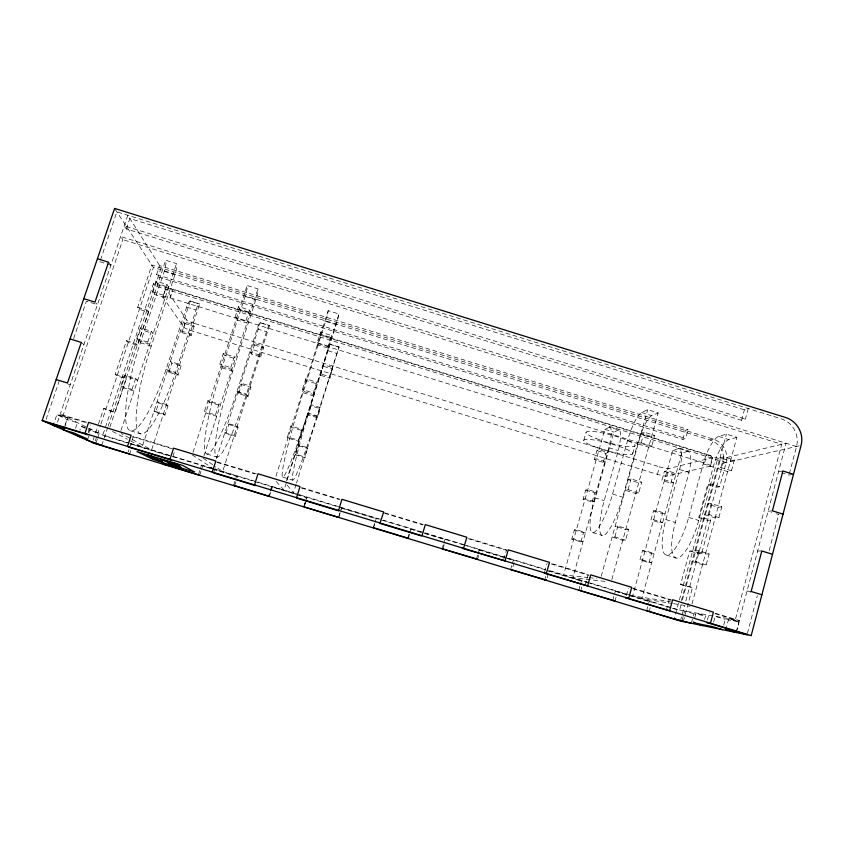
<?xml version="1.0" encoding="UTF-8"?>
<svg xmlns="http://www.w3.org/2000/svg" width="844" height="844" viewBox="0 0 844 844"><rect width="100%" height="100%" fill="white"/><g stroke="black" fill="none" stroke-linecap="round" stroke-linejoin="round"><path stroke-width="0.63" stroke-dasharray="4.22 3.17" d="M317.08 415.828A77.173 4.515 -73 0 1 292.362 479.455A77.173 4.515 -73 0 1 313.704 396.174L336.176 324.676A9.516 0.591 -73.3 0 0 338.929 314.01L328.221 310.687A9.516 0.686 -73.3 0 1 325.531 321.374L302.985 392.882A77.205 5.243 -73 0 0 282.234 476.385A77.205 5.243 -73 0 0 307.722 412.959L317.08 415.828L339.003 347.011L296.518 482.99M338.708 517.435L341.546 507.888L338.697 517.15M736.369 631.491L786.049 443.237L717.294 459.811L674.272 618.863M736.327 632.525L739.144 621.838L728.741 618.684L725.914 629.371M747.394 633.475L757.342 595.59M769.19 550.52L778.653 514.492M789.34 473.811L796.525 446.497A22.461 21.533 58.5 0 0 781.101 418.772L116.873 211.865L100.299 260.479M723.709 625.098L725.228 619.369L739.144 621.849L728.752 618.684M704.603 619.538L705.584 615.877L696.047 612.976L693.43 622.756M707.388 620.066L709.34 612.755M713.665 622.049L715.184 616.32L725.228 619.369M692.006 603.935L736.844 437.35L726.431 434.122L718.719 436.443A26.755 7.849 -71.8 0 0 703.231 463.883L688.672 517.404A38.022 10.624 -72.9 0 1 667.309 555.078A38.022 10.624 -72.9 0 1 665.905 519.577L679.631 469.528A27.947 7.322 -72.3 0 0 678.681 448.523L672.742 450.316L632.662 595.864L670.315 601.645M741.57 420.301L744.376 409.867L748.206 408.528L745.379 419.067L741.57 420.301L126.315 228.956L124.247 225.833L745.379 419.067M706.206 564.815L695.53 561.555L692.006 561.45L702.577 564.678L706.196 564.815L709.129 553.959L698.463 550.699L694.907 550.699L705.468 553.928L709.118 553.959M718.909 517.572L708.285 514.302L704.656 514.671L715.163 517.899L718.898 517.572L721.799 506.822L711.186 503.551L707.525 504.026L718.033 507.255L721.789 506.822M731.484 470.773L720.913 467.513L717.178 468.336L727.634 471.564L731.474 470.773L734.343 460.128L723.793 456.868L720.027 457.786L730.471 461.014L734.333 460.128M691.331 623.252L693.874 613.788L705.584 615.877M710.437 466.004L712.769 457.406M683.302 621.595L692.491 587.54L680.602 584.512L689.685 550.963L692.639 550.963L701.607 553.717L710.659 520.115L701.723 517.372L698.716 517.646L707.673 484.561L710.754 484.002L719.658 486.745L726.178 462.554A18.99 18.336 59.2 0 0 713.212 439.08L151.846 265.048L137.677 307.29L139.387 309.347L148.586 312.185L137.509 345.344L128.267 342.516L126.463 340.733L115.164 374.409L117.084 375.907L126.347 378.745L115.111 412.368L105.806 409.54M678.681 448.523L687.818 451.35A27.936 7.554 -72.3 0 1 688.999 472.418L675.327 522.468A38.012 10.972 -72.9 0 0 677.088 558.074A38.012 10.972 -72.9 0 0 698.748 520.484L713.233 466.975A26.755 8.092 -71.8 0 1 728.931 439.608L736.844 437.35M681.393 600.717L726.431 434.122M681.013 605.043L679.642 610.128L672.088 607.828M682.395 599.968L720.47 459.052L153.471 283.637L102.799 435.061L129.248 443.089M695.53 561.555L698.463 550.699M708.285 514.302L711.186 503.551M720.913 467.513L723.793 456.868M680.422 621.005L684.473 605.992M685.824 600.991L722.981 463.293A18.832 18.188 59.2 0 0 710.131 440.009L153.429 267.464L115.174 209.28M682.089 620.456L684.642 610.993L693.874 613.799M709.973 466.257A8.999 1.414 14.5 0 0 704.55 463.029L706.892 454.388L173.073 289.228A9.157 1.54 19.2 0 0 165.814 288.637L162.955 297.236L183.887 327.261A8.039 1.15 18.6 0 0 192.474 331.122L657.392 474.37A7.891 1.108 15 0 0 666.876 476.1L709.973 466.257L712.294 457.68A8.989 1.477 14.4 0 0 706.892 454.388M666.296 610.244L669.281 599.261L672.626 599.757M649.004 562.631L651.526 553.464L654.184 553.485L645.09 550.71L642.506 550.71L639.984 559.878L649.004 562.631L651.642 562.726L642.548 559.952L639.984 559.878L642.548 559.952M659.966 522.731L662.456 513.648L665.199 513.331L656.147 510.557L653.488 510.894L650.977 519.988L659.966 522.731L662.688 522.499L653.625 519.725L650.977 519.978M670.832 483.169L673.312 474.149L676.128 473.505L667.119 470.73L664.376 471.395L661.886 480.415L670.832 483.169L673.628 482.599L664.608 479.814L661.886 480.415M682.859 439.365L685.317 430.44L688.103 429.459L685.634 438.469L682.859 439.365L158.081 276.864L156.583 274.606L159.6 265.586L688.103 429.459M687.818 451.35L681.73 453.101L641.799 598.628L672.278 603.46M646.62 610.761L649.131 601.593L651.747 602.025M649.226 611.267L650.175 607.807M657.392 474.37L659.481 466.837A7.891 1.161 15 0 0 668.965 468.515L712.294 457.68M626.417 595.495L628.442 588.184M666.876 476.1L668.965 468.515M611.837 579.585L658.162 412.938L647.686 409.678L641.535 412.505A26.829 5.929 -72.1 0 0 627.598 440.515L612.586 494.046A38.128 8.039 -72.9 0 1 593.364 532.511A38.128 8.039 -72.9 0 1 594.735 497.76L608.862 447.689A28.021 5.539 -72.5 0 0 609.568 427.148L618.757 429.997A28.01 5.771 -72.5 0 1 618.272 450.591L604.209 500.661A38.117 8.387 -72.9 0 0 603.207 535.507A38.117 8.387 -72.9 0 0 622.703 497.148L637.653 443.617A26.818 6.193 -72.1 0 1 651.8 415.691L658.162 412.938M625.604 540.192L614.865 536.921L612.132 537.058L622.756 540.297L625.594 540.192L628.622 529.336L617.892 526.055L615.128 526.308M638.729 492.938L628.041 489.657L625.193 490.258L635.764 493.508L638.718 492.938L641.714 482.177L631.048 478.896L628.168 479.614L638.729 482.852L641.704 482.177M651.726 446.128L641.102 442.847L638.138 443.912L648.656 447.162L651.716 446.128L654.68 435.472L644.067 432.191L641.081 433.362L651.589 436.612L654.68 435.472M612.744 600.495L615.287 591.327L617.618 591.676M615.065 600.917L616.025 597.446M632.736 453.755L634.994 445.664M601.171 576.336L647.686 409.678M614.865 536.921L617.892 526.055M628.041 489.657L631.048 478.896M641.102 442.847L644.077 432.191M578.784 590.199L580.071 585.62M580.387 584.47L581.358 581.031L583.415 581.284M580.809 590.536L581.79 587.065M585.071 585.599L588.152 574.616L550.288 563.127M571.81 539.094L573.793 538.989L582.94 541.785L580.872 541.859L571.81 539.094L574.405 529.927L576.41 529.747L585.546 532.543L583.457 532.691L574.405 529.927M583.109 499.184L585.177 498.751L594.281 501.536L592.129 501.948L583.109 499.184L585.683 490.1L587.772 489.583L596.866 492.368L594.703 492.864L585.683 490.1M594.313 459.6L596.476 458.83L605.538 461.626L603.302 462.375L594.313 459.6L596.866 450.591L599.05 449.736L608.102 452.532L605.844 453.355L596.866 450.591M609.568 427.148L604.831 429.322L563.623 574.912L587.762 577.507M580.872 541.859L583.457 532.691M592.14 501.948L594.703 492.864M603.302 462.375L605.844 453.355M618.757 429.997L613.862 432.117L572.812 577.697L606.024 581.527M544.623 572.01L547.06 563.465M583.795 440.346L586.074 432.318M544.739 579.881L545.72 576.441M547.144 577.813L549.117 570.882M510.609 569.542L511.939 564.952M512.266 563.803L513.257 560.363L514.734 560.448L512.065 569.7M503.72 559.593L506.548 549.834L468.051 538.134M476.396 559.171L479.075 549.993L480.268 549.993L479.255 553.453M477.567 559.234L478.917 554.614M442.098 548.769L443.459 544.18M443.796 543.04L444.82 539.601L445.716 539.506L444.682 542.977M442.973 548.758L444.345 544.127M408.306 538.24L409.688 533.619M410.036 532.458L411.081 528.988L409.435 532.617M407.715 538.356L409.097 533.767M373.259 527.901L374.652 523.312M375 522.172L376.35 518.459L375.295 521.93M373.544 527.711L374.947 523.08M303.766 506.558L306.657 497.306L305.866 501.199M304.431 505.788L306.214 500.049M304.072 506.938L305.507 502.349M298.449 440.283L301.878 429.406L290.895 426.051L287.466 436.928L287.994 438.078L298.871 441.401L298.459 440.283L287.466 436.928L287.994 438.078M313.324 392.956L316.711 382.184L305.792 378.829L302.395 389.601L302.774 391.215L313.588 394.538L313.324 392.956L302.395 389.601M328.168 348.129L328.063 346.093L331.407 335.427L320.551 332.061L317.186 342.727L317.407 344.806L328.179 348.129M286.485 480.806L338.94 313.862M339.003 347.011L329.782 344.162L284.048 490.069L274.785 479.951M295.727 454.927L298.607 445.748L298.248 444.851L307.575 447.689L304.979 457.743L295.727 454.927L295.347 454.104L304.673 456.942L304.969 457.743M311.13 405.869L308.271 414.974L317.481 417.801L320.33 408.696L320.161 407.473L310.887 404.624L311.13 405.869L320.33 408.696M320.72 375.348L323.421 364.745L332.652 367.594L329.888 378.165L320.72 375.348L320.562 373.85L329.804 376.688L329.888 378.165M296.138 484.224L293.417 492.907L285.715 483.274M271.673 486.693L268.751 495.945L271.673 486.682L295.79 494.373M269.352 496.409L270.808 491.82M271.167 490.68L272.253 487.231M275.946 476.259L328.221 310.539M269.458 325.763A8.187 0.96 -73.9 0 0 266.493 331.734L246.448 394.18A77.384 9.991 -73 0 1 215.895 456.214A77.384 9.991 -73 0 1 232.68 371.286L255.806 299.768A9.548 1.308 -73.6 0 0 258.021 288.901L247.239 285.557A9.548 1.414 -73.7 0 1 245.108 296.444L221.888 367.973A77.405 10.729 -73 0 0 205.714 453.122A77.405 10.729 -73 0 0 237.048 391.299L257.167 328.865A8.187 1.044 -73.4 0 1 260.237 322.788L269.489 325.657L222.689 471.448L214.007 465.561M233.64 485.3L236.605 476.037L237.48 476.681L236.383 480.13M234.548 485.859L236.014 481.27M235.138 436.464L234.231 435.472L224.863 432.613L225.844 433.626L235.138 436.464L238.082 427.286L237.206 426.209L227.838 423.35L228.798 424.448L238.092 427.286M247.967 396.501L247.176 395.161L237.839 392.302L238.715 393.663L247.967 396.501L250.89 387.396L250.119 385.982L240.804 383.123L241.648 384.558L250.89 387.396M260.69 356.864L263.581 347.833L262.927 346.093L253.654 343.234L254.382 344.996L251.48 354.026L260.69 356.864L260.005 355.197L250.721 352.338L251.47 354.026M215.463 414.942L218.986 404.054L207.94 400.678L204.406 411.566L205.767 412.969L216.718 416.314L215.463 414.942L204.406 411.566M230.781 367.594L234.273 356.822L223.291 353.446L219.788 364.218L220.991 366.096L231.878 369.44L230.781 367.594L219.788 364.218M245.952 320.709L249.413 310.043L238.483 306.667L235.022 317.333L236.067 319.665L246.891 323.009L245.963 320.72L235.022 317.333M203.963 455.739L257.979 288.743M198.445 474.634L201.442 465.371L211.338 468.747M199.659 475.288L201.136 470.699M201.505 469.549L202.623 466.099M216.475 458.661L260.237 322.788M225.844 433.626L228.798 424.448M238.715 393.663L241.648 384.558M213.975 471.69L215.547 466.806M192.97 452.395L247.197 285.399M186.64 307.079L196.019 309.97L175.457 372.426A77.585 15.53 -73 0 1 139.007 432.845A77.585 15.53 -73 0 1 151.181 346.262L174.982 274.711A9.579 2.036 -74 0 0 176.639 263.644L165.804 260.279A9.579 2.142 -74.1 0 1 164.221 271.378L140.326 342.928A77.616 16.268 -73 0 0 128.773 429.733A77.616 16.268 -73 0 0 166.015 369.524L186.64 307.079A8.208 1.583 -73.6 0 1 190.29 301.171L199.595 304.04L151.603 449.873L121.251 433.584M172.883 456.541L174.887 450.432M164.96 415.069L163.441 413.887L154.019 411.017L155.623 412.22L164.96 415.069L167.977 405.88L166.49 404.624M178.105 375.095L176.712 373.575L167.334 370.695L168.811 372.246L178.105 375.095L181.101 365.99L179.73 364.386L170.361 361.517L171.817 363.142L181.101 365.99M191.145 335.448L189.868 333.591L180.532 330.721L181.893 332.599L191.145 335.448L194.953 323.568A8.029 1.203 18.7 0 1 186.397 319.665L165.814 288.637M190.29 301.171L142.14 447.003L128.457 439.808M166.49 404.624L157.079 401.755L158.651 403.042L155.623 412.22L154.019 411.017M168.811 372.246L171.817 363.142M181.893 332.599L184.868 323.568L183.538 321.606L192.865 324.486L194.12 326.417L184.868 323.568M183.887 327.261L186.397 319.665M120.945 430.514L176.554 263.476M162.955 297.236A9.168 1.466 19.1 0 1 170.193 297.89L173.073 289.228M128.172 452.067L128.942 449.746M129.67 447.468L133.32 436.464L172.355 448.322M129.607 454.061L130.746 450.612M120.85 386.046L131.97 389.443L134.08 391.078L123.066 387.712L120.85 386.046L124.501 375.169L135.599 378.555L137.667 380.296L126.674 376.941L124.49 375.169M136.696 338.687L147.753 342.084L149.683 344.183L138.743 340.828L136.696 338.687L140.304 327.915L151.34 331.312L153.239 333.517L142.309 330.152L140.294 327.915M152.374 291.792L163.377 295.189L165.139 297.753L154.252 294.387L152.374 291.792L155.95 281.126L166.933 284.523L162.881 296.803M101.755 445.326L107.874 427.032M108.169 426.136L161.077 267.917L127.834 215.273L56.495 425.271M109.889 427.159L165.719 260.11M131.97 389.443L135.599 378.555M147.753 342.084L151.34 331.312M88.356 432.233L90.825 424.901M88.82 432.772L89.612 430.398L81.161 426.325L79.927 430.007M88.24 437.93L91.12 429.353L81.161 426.325M93.146 440.03L98.062 425.397M98.463 424.173L103.791 408.317L115.111 412.368M95.266 440.979L100.541 425.26M100.942 424.047L153.429 267.464M96.079 442.815L97.26 439.249M97.672 438.068L99.254 433.32L89.612 430.398M75.527 428.425L77.458 422.675L66.94 419.479L56.854 414.626L53.626 424.152M126.315 228.956L129.86 218.49L744.376 409.867M796.525 446.497L120.618 236.51L122.813 239.643L63.078 415.659L87.037 422.939M64.999 425.228L66.94 419.479M64.545 427.465L67.763 417.938L56.854 414.626L67.773 417.949M46.093 419.405L59.091 381.319M73.639 338.634L86.394 301.255L97.471 304.673L95.805 302.985M329.825 344.225L327.335 350.534L336.619 353.404M710.131 440.009L713.212 439.08M722.981 463.293L801.072 445.453M782.894 471.015L778.516 471.807L780.848 472.524M719.658 486.745L716.503 487.283L707.673 484.561M792.379 474.486L789.013 475.056L782.019 472.883M772.397 510.842L768.103 511.242L771.616 512.319M710.659 520.115L707.578 520.368L698.716 517.646M628.611 529.336L625.752 529.547L615.128 526.308M761.815 550.995L757.606 550.995L759.969 551.723M701.607 553.717L698.589 553.685L689.685 550.963M680.602 584.512L692.491 587.54M751.149 591.486L747.035 591.074L750.58 592.161M589.028 577.644L596.645 578.467M673.544 603.66L690.054 606.266M130.598 430.83L140.748 433.921M206.864 454.009L216.961 457.079M282.719 477.06L292.752 480.12M86.689 422.306L60.23 414.267L87.713 427.686M217.119 461.921L256.376 473.843M301.677 487.6L339.91 499.215M384.484 512.751L423.213 524.514M632.462 588.078L671.233 599.862M715.322 613.25L739.27 620.519L676.772 609.621L628.896 595.094M132.445 436.728L171.543 448.597M216.94 462.385L254.772 473.885M301.445 488.054L339.277 499.553M384.674 513.342L422.517 524.831M467.914 538.62L507.012 550.499M551.153 563.908L588.996 575.397M633.137 588.806L670.969 600.295M715.111 613.704L735.293 619.834L781.692 444.292L122.813 239.643M130.514 443.469L172.07 456.087M173.337 456.467L256.46 481.692M257.715 482.082L298.016 494.31M299.282 494.689L339.583 506.917M340.849 507.307L423.973 532.532M425.228 532.912L465.529 545.14M466.795 545.53L544.876 569.225M549.919 570.755L588.964 582.603M590.22 582.982L630.521 595.22M631.787 595.6L670.832 607.448M127.149 442.826L104.846 436.063L88.852 428.246M211.928 468.557L130.862 443.955L167.682 455.496L166.194 454.684M212.741 468.81L253.495 481.175M254.761 481.555L295.4 493.888M296.655 494.267L462.987 544.739M463.873 545.013L587.076 582.402M587.329 582.476L627.641 594.714M212.582 469.127L237.48 476.681M297.025 494.753L306.931 497.76M341.525 508.257L376.044 518.722M410.469 529.177L444.82 539.601M479.075 549.993L513.257 560.363M547.355 570.713L581.358 581.031M615.287 591.327L649.131 601.593M115.164 374.409L124.522 377.268L126.347 378.745M592.551 532.522L602.352 535.507M666.254 555.014L676.002 557.989M158.651 403.042L167.977 405.89M298.607 445.748L307.849 448.575M642.506 550.71L651.526 553.464M67.784 383.978L70.274 384.737M776.311 513.764L778.653 514.492M140.378 342.78L151.234 346.114M221.94 367.826L232.722 371.138M303.028 392.734L313.757 396.026M126.463 340.733L135.778 343.592L137.509 345.344M612.586 494.046L622.703 497.148M688.672 517.404L698.748 520.484M653.488 510.894L662.456 513.648M594.735 497.76L604.209 500.661M665.905 519.577L675.327 522.468M166.015 369.524L175.457 372.426M237.048 391.299L246.448 394.18M308.007 413.803L308.271 414.974L308.007 413.803L317.291 416.651L317.481 417.791M164.221 271.378L174.982 274.711M245.108 296.444L255.806 299.768M325.531 321.374L336.176 324.676M156.583 274.606L685.634 438.469M99.866 261.724L110.891 265.132M726.178 462.554L155.053 285.905L153.471 283.637M190.037 300.96L199.353 303.84M260.079 322.619L269.352 325.478M329.835 344.31L339.045 347.158M604.831 429.322L613.862 432.117M672.742 450.316L681.73 453.101M317.186 342.727L328.063 346.093M170.193 297.89L704.55 463.029M627.598 440.515L637.653 443.617M703.231 463.883L713.233 466.975M257.167 328.865L266.493 331.745M608.862 447.689L618.272 450.591M679.631 469.528L688.999 472.418M194.953 323.568L659.481 466.837M137.677 307.29L146.962 310.149L148.586 312.185M254.382 344.996L263.581 347.833M323.547 366.317L332.705 369.144M664.376 471.395L673.312 474.149M641.535 412.505L651.8 415.691M718.719 436.443L728.931 439.608M112.484 431.421L127.317 439.207M103.791 408.317L105.806 409.54M192.168 454.863L212.224 467.903M203.161 458.197L212.931 464.822M81.277 342.4L83.925 344.531M207.94 400.678L209.27 402.198L220.2 405.542L218.976 404.054M108.549 262.21L110.902 265.132M155.95 281.126L157.786 283.816L168.663 287.182L166.933 284.523M223.291 353.446L224.462 355.429L235.328 358.763L234.263 356.822M238.493 306.667L239.496 309.104L250.309 312.449L249.413 310.043M290.895 426.051L291.391 427.307L302.257 430.63L301.878 429.406M305.802 378.829L306.129 380.549L316.943 383.872L316.711 382.184M320.551 332.061L320.741 334.245L331.492 337.568L331.407 335.427M196.019 309.97A8.208 1.498 -74.1 0 1 199.574 304.114M594.176 446.592A25.373 3.882 15.3 0 0 632.652 453.945A25.373 3.882 15.3 0 0 597.953 440.663A25.373 3.882 15.3 0 0 594.176 446.592M596.413 438.701A25.352 4.062 15.3 0 0 634.92 445.864A25.352 4.062 15.3 0 0 600.274 432.476A25.352 4.062 15.3 0 0 596.413 438.701"/><path stroke-width="1.27" d="M751.192 635.585L801.072 445.453A22.693 21.744 58.4 0 0 785.49 417.463L114.605 208.415L42.2 420.523L94.454 443.406L680.422 621.005L751.192 635.585L42.2 420.523M747.056 634.73L706.734 622.503L710.469 623.231L713.423 612.153L672.626 599.757L669.63 610.845L625.742 597.932L628.664 598.417L631.723 587.329L590.684 574.869L587.582 585.958L544.274 573.224L546.374 573.456L549.528 562.357L508.246 549.824L505.039 560.922L462.333 548.368L463.588 548.347L466.848 537.248L425.323 524.63L422.011 535.729L421.177 535.887L379.895 523.364L383.682 511.981L341.904 499.3L338.497 510.81L296.982 498.213L296.539 497.675L300.021 486.566L258 473.8L254.477 484.91L255.342 485.585L213.574 472.914L212.277 472.112L215.853 461.003L173.579 448.164L169.95 459.273L171.691 460.212L129.67 447.468L127.486 446.392L131.179 435.272L88.652 422.359L84.906 433.478L87.533 434.681L45.259 421.863M172.872 463.504L174.56 463.978L160.16 459.273L174.339 463.957M373.544 527.711L408.306 538.24L407.715 538.356M178.896 465.73L175.151 464.601M442.098 548.769L477.567 559.234L476.396 559.171M510.609 569.542L546.49 580.134L544.739 579.881M160.94 461.299L161.826 461.52L158.545 460.581M159.822 460.877L159.115 460.75M578.784 590.199L615.065 600.917L612.744 600.495M646.62 610.761L683.302 621.595M674.261 618.863L691.331 623.252M736.369 631.491L725.914 629.36L736.327 632.525M172.281 462.85L177.04 464.464L168.125 461.868L175.088 463.546M152.353 457.659L156.277 458.746M169.222 462.079L165.93 461.193M169.422 463.061L168.578 462.85L172.746 464.063M148.523 455.76L152.764 456.984L147.879 455.443M175.119 464.854L175.679 465.002L174.75 464.749M171.332 463.989L170.288 463.736L171.374 464.126M158.524 460.729L162.554 461.9L157.955 460.444M171.079 463.567L170.245 463.356M175.531 464.717L177.198 465.181L174.244 464.147M151.836 456.952C157.976 458.735 144.841 454.737 151.329 456.794M158.514 460.465L157.427 460.191L158.345 460.507M171.184 463.229L167.218 462.09L171.184 463.662M171.786 463.409L168.842 462.639L172.197 463.715M175.383 464.749L172.419 463.599M174.813 464.58L173.421 464.422M173.094 464.242L177.472 465.582L176.164 465.107M176.881 465.804L177.767 466.046L176.976 465.603M173.189 464.685C165.867 462.248 182.884 468.093 177.841 465.888M53.214 425.344L64.144 428.657L56.495 425.271M146.772 454.895L152.057 456.625L147.478 455.243M63.437 429.818L73.977 433.014L87.839 439.154L77.848 436.126M722.496 629.677L712.441 626.628L693.42 622.756L702.968 625.647M151.329 457.153L155.813 458.514M171.722 463.462L172.767 463.778M151.804 457.385L156.815 459.02M153.534 458.25L157.976 459.6M154.178 458.566L158.588 459.906M154.705 458.83L160.033 460.634M160.803 461.014L156.699 459.801L158.334 460.37M158.071 460.286L161.309 461.267M171.1 464.348L169.528 463.862L181.323 467.639L171.142 464.379M86.426 439.882L101.755 445.326M92.334 442.467L129.607 454.061M56.179 379.568L67.478 383.007L81.277 342.4L70.041 338.961M761.9 594.767L751.149 591.486L761.815 550.995L772.524 554.276M173.664 463.978L178.907 465.709M172.366 463.831L169.739 463.029M172.851 464.242L170.984 463.672M173.389 464.263L175.499 465.16M176.523 465.635L177.936 466.015M172.64 464.379L176.681 465.751M176.67 465.93L178.453 466.542M83.788 298.692L94.982 302.141L108.549 262.21L97.419 258.76M783.053 514.123L772.397 510.842L782.894 471.015L793.508 474.296M172.334 464.084L171.395 463.799M176.871 465.677L175.014 464.759M170.055 462.29L177.04 464.464M175.341 465.118L168.199 462.617L179.371 466.004M172.746 464.548L171.87 464.242L174.982 465.234M178.844 466.584L180.479 467.154L171.712 464.422M177.293 465.709L178.147 466.078M164.675 464.685L163.166 463.947L199.659 475.288M150.401 456.699L149.894 456.446L154.885 458.049M157.701 459.463L158.239 459.727M169.76 463.419L178.622 466.183L176.29 465.561M234.548 485.859L233.64 485.3L269.352 496.409M304.072 506.938L338.708 517.435M163.114 462.723L152.69 459.273L137.034 451.614L182.61 465.434L194.732 472.018L163.071 462.723"/></g></svg>
